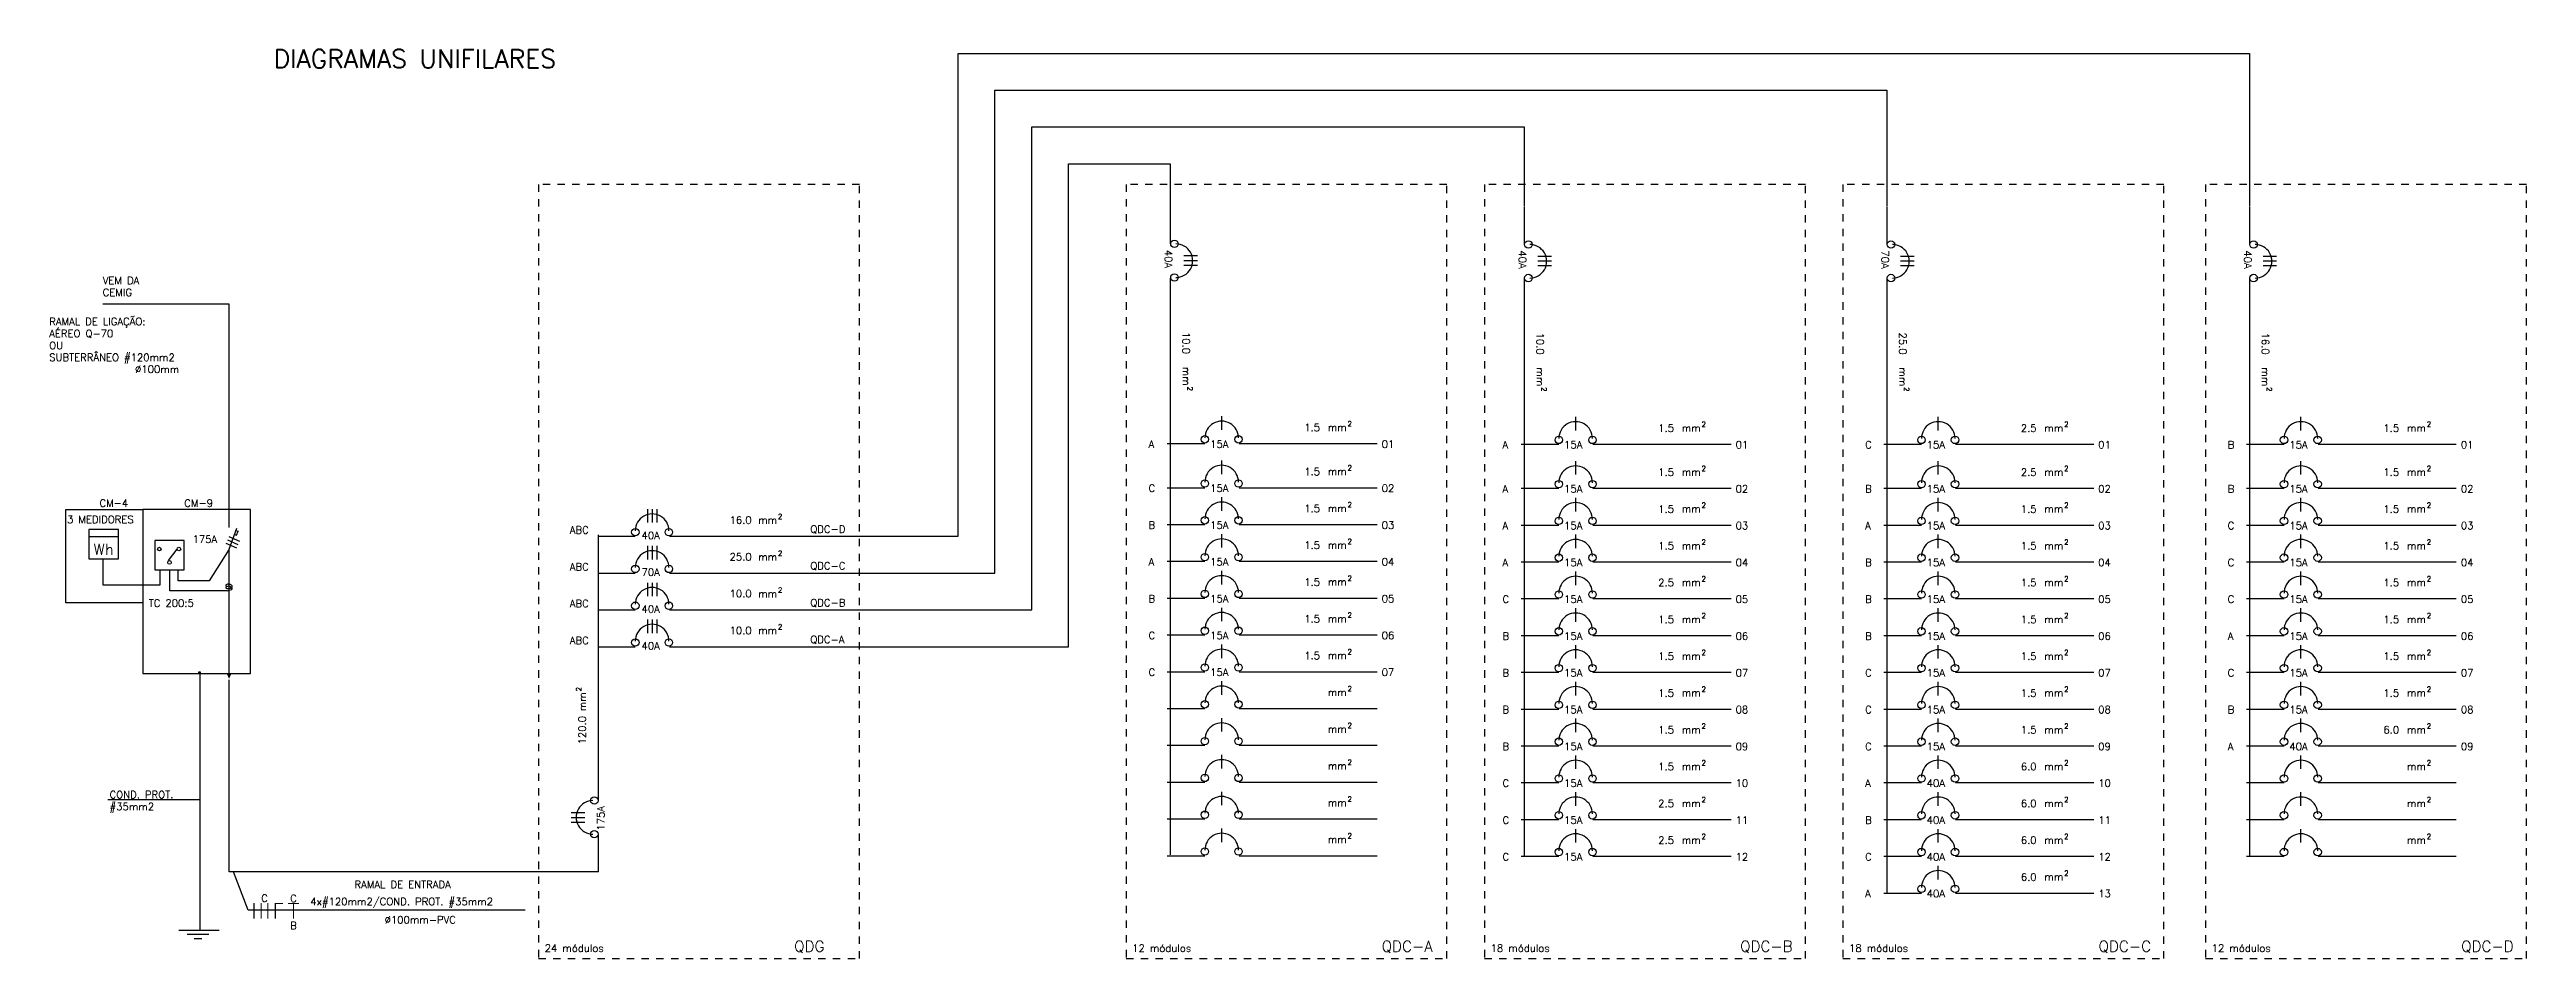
# Model space of a CAD drawing. Header units: millimetres. Extents: x 0.6 to 34.2, y -13.1 to -0.8.
import ezdxf

# ---------------------------------------------------------------- set-up
doc = ezdxf.new("R2010")
doc.units = ezdxf.units.MM
doc.header["$LTSCALE"] = 0.3
doc.linetypes.add('HIDDEN', pattern=[0.375, 0.25, -0.125])
doc.styles.add('ROMANS', font='RomanS')

msp = doc.modelspace()

# ---------------------------------------------------------------- linework, layer by layer
at = {"color": 6}
for p, q in [((12.9254, -7.4012), (12.9254, -0.8397)), ((12.9254, -0.8397), (30.4653, -0.8397)), ((30.4653, -0.8397), (30.4653, -2.9182)), ((13.4254, -7.9012), (13.4254, -1.3397)), ((13.4254, -1.3397), (25.5399, -1.3397)), ((25.5399, -1.3397), (25.5399, -2.9182)), ((13.9254, -8.4012), (13.9254, -1.8397)), ((13.9254, -1.8397), (20.6145, -1.8397)), ((20.6145, -1.8397), (20.6145, -2.9182)), ((14.4254, -8.9012), (14.4254, -2.3397)), ((14.4254, -2.3397), (15.8065, -2.3397)), ((15.8065, -2.3397), (15.8065, -2.9182)), ((15.8065, -2.9182), (15.8065, -3.4282)), ((20.6145, -2.926), (20.6145, -3.436)), ((25.5399, -2.926), (25.5399, -3.436)), ((30.4653, -2.926), (30.4653, -3.436)), ((16.176, -3.5927), (15.992, -3.5927)), ((16.176, -3.6567), (15.992, -3.6567)), ((20.984, -3.6005), (20.8, -3.6005)), ((20.984, -3.6645), (20.8, -3.6645)), ((25.9094, -3.6005), (25.7254, -3.6005)), ((25.9094, -3.6645), (25.7254, -3.6645)), ((30.8348, -3.6005), (30.6508, -3.6005)), ((30.8348, -3.6645), (30.6508, -3.6645)), ((15.8065, -3.8922), (15.8065, -5.7682)), ((16.176, -3.7207), (15.992, -3.7207)), ((20.6145, -3.9), (20.6145, -5.776)), ((20.984, -3.7285), (20.8, -3.7285)), ((25.5399, -3.9), (25.5399, -5.776)), ((25.9094, -3.7285), (25.7254, -3.7285)), ((30.4653, -3.9), (30.4653, -5.776)), ((30.8348, -3.7285), (30.6508, -3.7285)), ((3.022, -4.2471), (1.3058, -4.2471)), ((3.022, -7.0309), (3.022, -4.2471)), ((15.8065, -5.7682), (15.8065, -11.7307)), ((16.5014, -5.7715), (16.5014, -5.9555)), ((20.6145, -5.776), (20.6145, -11.7456)), ((21.3094, -5.7793), (21.3094, -5.9633)), ((25.5399, -5.776), (25.5399, -12.2457)), ((26.2348, -5.7793), (26.2348, -5.9633)), ((30.4653, -5.776), (30.4653, -11.7385)), ((31.1603, -5.7793), (31.1603, -5.9633)), ((15.7664, -6.141), (16.2764, -6.141)), ((16.5014, -6.3715), (16.5014, -6.5555)), ((16.7404, -6.141), (18.6164, -6.141)), ((20.5744, -6.1488), (21.0844, -6.1488)), ((21.3094, -6.3793), (21.3094, -6.5633)), ((21.5484, -6.1488), (23.4244, -6.1488)), ((25.4998, -6.1488), (26.0098, -6.1488)), ((26.2348, -6.3793), (26.2348, -6.5633)), ((26.4738, -6.1488), (28.3498, -6.1488)), ((30.4253, -6.1488), (30.9353, -6.1488)), ((31.1603, -6.3793), (31.1603, -6.5633)), ((31.3993, -6.1488), (33.2753, -6.1488)), ((3.022, -7.2748), (3.022, -7.0309)), ((8.7046, -7.0317), (8.7046, -7.2157)), ((8.7686, -7.0317), (8.7686, -7.2157)), ((8.8326, -7.0317), (8.8326, -7.2157)), ((15.7664, -6.741), (16.2764, -6.741)), ((16.5014, -6.8715), (16.5014, -7.0555)), ((16.7404, -6.741), (18.6164, -6.741)), ((20.5744, -6.7488), (21.0844, -6.7488)), ((21.3094, -6.8793), (21.3094, -7.0633)), ((21.5484, -6.7488), (23.4244, -6.7488)), ((25.4998, -6.7488), (26.0098, -6.7488)), ((26.2348, -6.8793), (26.2348, -7.0633)), ((26.4738, -6.7488), (28.3498, -6.7488)), ((30.4253, -6.7488), (30.9353, -6.7488)), ((31.1603, -6.8793), (31.1603, -7.0633)), ((31.3993, -6.7488), (33.2753, -6.7488)), ((8.0301, -7.4012), (8.5401, -7.4012)), ((8.0404, -9.1088), (8.0404, -7.3806)), ((9.0041, -7.4012), (10.8801, -7.4012)), ((10.8801, -7.4012), (12.9254, -7.4012)), ((15.7664, -7.241), (16.2764, -7.241)), ((16.5014, -7.3715), (16.5014, -7.5555)), ((16.7404, -7.241), (18.6164, -7.241)), ((20.5744, -7.2488), (21.0844, -7.2488)), ((21.3094, -7.3793), (21.3094, -7.5633)), ((21.5484, -7.2488), (23.4244, -7.2488)), ((25.4998, -7.2488), (26.0098, -7.2488)), ((26.2348, -7.3793), (26.2348, -7.5633)), ((26.4738, -7.2488), (28.3498, -7.2488)), ((30.4253, -7.2488), (30.9353, -7.2488)), ((31.1603, -7.3793), (31.1603, -7.5633)), ((31.3993, -7.2488), (33.2753, -7.2488)), ((3.022, -9.2798), (3.022, -7.5748)), ((8.7046, -7.5317), (8.7046, -7.7157)), ((8.7686, -7.5317), (8.7686, -7.7157)), ((8.8326, -7.5317), (8.8326, -7.7157)), ((8.0301, -7.9012), (8.5401, -7.9012)), ((8.7046, -8.0317), (8.7046, -8.2157)), ((8.7686, -8.0317), (8.7686, -8.2157)), ((8.8326, -8.0317), (8.8326, -8.2157)), ((9.0041, -7.9012), (10.8801, -7.9012)), ((10.8801, -7.9012), (13.4254, -7.9012)), ((15.7664, -7.741), (16.2764, -7.741)), ((16.5014, -7.8715), (16.5014, -8.0555)), ((16.7404, -7.741), (18.6164, -7.741)), ((20.5744, -7.7488), (21.0844, -7.7488)), ((21.3094, -7.8793), (21.3094, -8.0633)), ((21.5484, -7.7488), (23.4244, -7.7488)), ((25.4998, -7.7488), (26.0098, -7.7488)), ((26.2348, -7.8793), (26.2348, -8.0633)), ((26.4738, -7.7488), (28.3498, -7.7488)), ((30.4253, -7.7488), (30.9353, -7.7488)), ((31.1603, -7.8793), (31.1603, -8.0633)), ((31.3993, -7.7488), (33.2753, -7.7488)), ((8.0301, -8.4012), (8.5401, -8.4012)), ((9.0041, -8.4012), (10.8801, -8.4012)), ((10.8801, -8.4012), (13.9254, -8.4012)), ((15.7664, -8.241), (16.2764, -8.241)), ((16.5014, -8.3715), (16.5014, -8.5555)), ((16.7404, -8.241), (18.6164, -8.241)), ((20.5744, -8.2488), (21.0844, -8.2488)), ((21.3094, -8.3793), (21.3094, -8.5633)), ((21.5484, -8.2488), (23.4244, -8.2488)), ((25.4998, -8.2488), (26.0098, -8.2488)), ((26.2348, -8.3793), (26.2348, -8.5633)), ((26.4738, -8.2488), (28.3498, -8.2488)), ((30.4253, -8.2488), (30.9353, -8.2488)), ((31.1603, -8.3793), (31.1603, -8.5633)), ((31.3993, -8.2488), (33.2753, -8.2488)), ((8.7046, -8.5317), (8.7046, -8.7157)), ((8.7686, -8.5317), (8.7686, -8.7157)), ((8.8326, -8.5317), (8.8326, -8.7157)), ((15.7664, -8.741), (16.2764, -8.741)), ((16.7404, -8.741), (18.6164, -8.741)), ((8.0301, -8.9012), (8.5401, -8.9012)), ((9.0041, -8.9012), (10.8801, -8.9012)), ((10.8801, -8.9012), (14.4254, -8.9012)), ((16.5014, -8.8715), (16.5014, -9.0555)), ((20.5744, -8.7488), (21.0844, -8.7488)), ((21.3094, -8.8793), (21.3094, -9.0633)), ((21.5484, -8.7488), (23.4244, -8.7488)), ((25.4998, -8.7488), (26.0098, -8.7488)), ((26.2348, -8.8793), (26.2348, -9.0633)), ((26.4738, -8.7488), (28.3498, -8.7488)), ((30.4253, -8.7488), (30.9353, -8.7488)), ((31.1603, -8.8793), (31.1603, -9.0633)), ((31.3993, -8.7488), (33.2753, -8.7488)), ((3.022, -11.9588), (3.022, -9.352)), ((8.0404, -10.9848), (8.0404, -9.1088)), ((15.7664, -9.241), (16.2764, -9.241)), ((16.5014, -9.3715), (16.5014, -9.5555)), ((16.7404, -9.241), (18.6164, -9.241)), ((20.5744, -9.2488), (21.0844, -9.2488)), ((21.3094, -9.3793), (21.3094, -9.5633)), ((21.5484, -9.2488), (23.4244, -9.2488)), ((25.4998, -9.2488), (26.0098, -9.2488)), ((26.2348, -9.3793), (26.2348, -9.5633)), ((26.4738, -9.2488), (28.3498, -9.2488)), ((30.4253, -9.2488), (30.9353, -9.2488)), ((31.1603, -9.3793), (31.1603, -9.5633)), ((31.3993, -9.2488), (33.2753, -9.2488)), ((15.7664, -9.741), (16.2764, -9.741)), ((16.7404, -9.741), (18.6164, -9.741)), ((20.5744, -9.7488), (21.0844, -9.7488)), ((21.5484, -9.7488), (23.4244, -9.7488)), ((25.4998, -9.7488), (26.0098, -9.7488)), ((26.4738, -9.7488), (28.3498, -9.7488)), ((30.4253, -9.7488), (30.9353, -9.7488)), ((31.3993, -9.7488), (33.2753, -9.7488)), ((16.5014, -9.8715), (16.5014, -10.0555)), ((21.3094, -9.8793), (21.3094, -10.0633)), ((26.2348, -9.8793), (26.2348, -10.0633)), ((31.1603, -9.8793), (31.1603, -10.0633)), ((15.7664, -10.241), (16.2764, -10.241)), ((16.5014, -10.3715), (16.5014, -10.5555)), ((16.7404, -10.241), (18.6164, -10.241)), ((20.5744, -10.2488), (21.0844, -10.2488)), ((21.3094, -10.3793), (21.3094, -10.5633)), ((21.5484, -10.2488), (23.4244, -10.2488)), ((25.4998, -10.2488), (26.0098, -10.2488)), ((26.2348, -10.3793), (26.2348, -10.5633)), ((26.4738, -10.2488), (28.3498, -10.2488)), ((30.4253, -10.2488), (30.9353, -10.2488)), ((31.1603, -10.3793), (31.1603, -10.5633)), ((31.3993, -10.2488), (33.2753, -10.2488)), ((15.7664, -10.741), (16.2764, -10.741)), ((16.7404, -10.741), (18.6164, -10.741)), ((20.5744, -10.7488), (21.0844, -10.7488)), ((21.5484, -10.7488), (23.4244, -10.7488)), ((25.4998, -10.7488), (26.0098, -10.7488)), ((26.4738, -10.7488), (28.3498, -10.7488)), ((30.4253, -10.7488), (30.9353, -10.7488)), ((31.3993, -10.7488), (33.2753, -10.7488)), ((16.5014, -10.8715), (16.5014, -11.0555)), ((21.3094, -10.8793), (21.3094, -11.0633)), ((26.2348, -10.8793), (26.2348, -11.0633)), ((31.1603, -10.8793), (31.1603, -11.0633)), ((7.6709, -11.1563), (7.8549, -11.1563)), ((7.6709, -11.2203), (7.8549, -11.2203)), ((7.6709, -11.2843), (7.8549, -11.2843)), ((15.7664, -11.241), (16.2764, -11.241)), ((16.5014, -11.3715), (16.5014, -11.5555)), ((16.7404, -11.241), (18.6164, -11.241)), ((20.5744, -11.2488), (21.0844, -11.2488)), ((21.3094, -11.3793), (21.3094, -11.5633)), ((21.5484, -11.2488), (23.4244, -11.2488)), ((25.4998, -11.2488), (26.0098, -11.2488)), ((26.2348, -11.3793), (26.2348, -11.5633)), ((26.4738, -11.2488), (28.3498, -11.2488)), ((30.4253, -11.2488), (30.9353, -11.2488)), ((31.1603, -11.3793), (31.1603, -11.5633)), ((31.3993, -11.2488), (33.2753, -11.2488)), ((8.0404, -11.9588), (8.0404, -11.4488)), ((15.7664, -11.741), (16.2764, -11.741)), ((16.7404, -11.741), (18.6164, -11.741)), ((20.5744, -11.7488), (21.0844, -11.7488)), ((21.5484, -11.7488), (23.4244, -11.7488)), ((25.4998, -11.7488), (26.0098, -11.7488)), ((26.4738, -11.7488), (28.3498, -11.7488)), ((30.4253, -11.7488), (30.9353, -11.7488)), ((31.3993, -11.7488), (33.2753, -11.7488)), ((8.0404, -11.9588), (3.022, -11.9588)), ((26.2348, -11.8793), (26.2348, -12.0633)), ((25.4998, -12.2488), (26.0098, -12.2488)), ((26.4738, -12.2488), (28.3498, -12.2488))]:
    msp.add_line(p, q, dxfattribs=at)
at = {"color": 2, "linetype": 'HIDDEN'}
for p, q in [((7.2251, -2.6224), (7.2251, -13.1378)), ((11.5844, -2.6224), (7.2251, -2.6224)), ((11.5844, -13.1378), (11.5844, -2.6224)), ((15.2057, -2.6224), (15.2057, -13.1378)), ((19.565, -2.6224), (15.2057, -2.6224)), ((19.565, -13.1378), (19.565, -2.6224)), ((20.0745, -2.6224), (20.0745, -13.1378)), ((24.4338, -2.6224), (20.0745, -2.6224)), ((24.4338, -13.1378), (24.4338, -2.6224)), ((24.9433, -2.6224), (24.9433, -13.1378)), ((29.3026, -2.6224), (24.9433, -2.6224)), ((29.3026, -13.1378), (29.3026, -2.6224)), ((29.8687, -2.6224), (29.8687, -13.1378)), ((34.228, -2.6224), (29.8687, -2.6224)), ((34.228, -13.1378), (34.228, -2.6224)), ((7.2251, -13.1378), (11.5844, -13.1378)), ((15.2057, -13.1378), (19.565, -13.1378)), ((20.0745, -13.1378), (24.4338, -13.1378)), ((24.9433, -13.1378), (29.3026, -13.1378)), ((29.8687, -13.1378), (34.228, -13.1378))]:
    msp.add_line(p, q, dxfattribs=at)
for p, q in [((1.1186, -7.3081), (1.1186, -7.7081)), ((1.5186, -7.3081), (1.1186, -7.3081)), ((1.5186, -7.7081), (1.5186, -7.3081)), ((3.022, -7.5748), (3.1268, -7.293)), ((1.1186, -7.7081), (1.5186, -7.7081)), ((2.4117, -7.4577), (2.0117, -7.4577)), ((2.0117, -7.4577), (2.0117, -7.8577)), ((2.4117, -7.8577), (2.4117, -7.4577)), ((2.9793, -7.4943), (3.1216, -7.5594)), ((3.0001, -7.4488), (3.1424, -7.5139)), ((3.0208, -7.4033), (3.1632, -7.4684)), ((2.0117, -7.8577), (2.4117, -7.8577))]:
    msp.add_line(p, q)
at = {"color": 2}
for p, q in [((3.0954, -7.3774), (3.1236, -7.3878)), ((3.1164, -7.3211), (3.1445, -7.3316)), ((3.1236, -7.3878), (3.1445, -7.3316)), ((1.5186, -7.4081), (1.1186, -7.4081)), ((2.6246, -10.9845), (1.3773, -10.9845)), ((3.2838, -12.4798), (3.0841, -11.9591)), ((7.0444, -12.4798), (3.2838, -12.4798))]:
    msp.add_line(p, q, dxfattribs=at)
at = {"color": 4}
for p, q in [((1.3109, -8.067), (1.3109, -7.7073)), ((3.022, -7.5748), (2.7513, -8.0079)), ((2.08, -8.067), (1.3109, -8.067)), ((2.08, -7.8601), (2.08, -8.067)), ((2.2182, -8.1409), (2.2182, -7.8601)), ((2.3316, -8.0079), (2.3316, -7.8601)), ((2.7513, -8.0079), (2.3316, -8.0079)), ((2.9954, -8.1409), (2.2182, -8.1409))]:
    msp.add_line(p, q, dxfattribs=at)
at = {"color": 3}
for p, q in [((2.3119, -7.5743), (2.1935, -7.732)), ((2.6233, -9.2633), (2.6233, -12.7524)), ((2.339, -12.7524), (2.8886, -12.7524)), ((2.4527, -12.8091), (2.7464, -12.8091)), ((2.5475, -12.8659), (2.6517, -12.8659))]:
    msp.add_line(p, q, dxfattribs=at)
at = {"color": 2, "flags": 128}
for points in [[(1.8527, -7.0373), (1.8527, -8.3052), (0.8044, -8.3052), (0.8044, -7.0373)], [(1.8527, -7.0373), (1.8527, -9.2636), (3.3144, -9.2636), (3.3144, -7.0373)]]:
    msp.add_lwpolyline(points, close=True, dxfattribs=at)
at = {"const_width": 0.0099}
for points in [[(3.017, -7.2748, 1), (3.0269, -7.2748, 1)], [(3.017, -7.5748, 1), (3.0269, -7.5748, 1)]]:
    msp.add_lwpolyline(points, format="xyb", close=True, dxfattribs=at)
at = {"color": 4, "flags": 128}
msp.add_lwpolyline([(2.9955, -8.1412, 0.1044), (3.0253, -8.1355, 0.0296), (3.0582, -8.1235, 0.1327), (3.0645, -8.1185, 0.3454), (3.0641, -8.1066, 0.1163), (3.0384, -8.0873, 0.1034), (3.0098, -8.0813, 0.1395), (2.9888, -8.0873, 0.0576), (2.9782, -8.0956, 0.2308), (2.9771, -8.099, 0.1964), (2.9796, -8.1036, 0.084), (2.9901, -8.1094, 0.0849), (3.0021, -8.1115, 0.0419), (3.0266, -8.1094, 0.0774), (3.0542, -8.1002, 0.1581), (3.0645, -8.0899, 0.299), (3.063, -8.0768, 0.1203), (3.0384, -8.0586, 0.0926), (3.011, -8.0527, 0.122), (2.9901, -8.0573, 0.0539), (2.9798, -8.0638, 0.1398), (2.9771, -8.0677, 0.2895), (2.9791, -8.0769, 0.228), (2.9901, -8.0808)], format="xyb", dxfattribs=at)
msp.add_lwpolyline([(2.6063, -9.2494), (2.6063, -9.2605), (2.6359, -9.2605), (2.6359, -9.2494)], close=True, dxfattribs=at)
at = {"flags": 128}
msp.add_lwpolyline([(3.022, -9.271, 0.06, 0, 0), (3.022, -9.3394, 0, 0, 0)], format="xyseb", dxfattribs=at)
at = {"const_width": 0.015, "flags": 128}
for points in [[(3.3603, -12.3847), (3.3603, -12.5947)], [(3.4578, -12.3847), (3.4578, -12.5947)], [(3.5503, -12.3847), (3.5503, -12.5947)], [(3.6503, -12.3847), (3.6503, -12.5947)], [(3.6553, -12.3922), (3.7528, -12.3922)], [(3.8209, -12.3922), (3.9734, -12.3922)], [(3.8959, -12.3847), (3.8959, -12.5947)]]:
    msp.add_lwpolyline(points, dxfattribs=at)
at = {"color": 2}
for centre in [(15.8629, -3.4282), (20.6709, -3.436), (25.5964, -3.436), (30.5218, -3.436), (15.8629, -3.8847), (20.6709, -3.8925), (25.5964, -3.8925), (30.5218, -3.8925), (16.2764, -6.0845), (16.7329, -6.0845), (21.0844, -6.0923), (21.5409, -6.0923), (26.0098, -6.0923), (26.4663, -6.0923), (30.9353, -6.0923), (31.3918, -6.0923), (16.2764, -6.6845), (16.7329, -6.6845), (21.0844, -6.6923), (21.5409, -6.6923), (26.0098, -6.6923), (26.4663, -6.6923), (30.9353, -6.6923), (31.3918, -6.6923), (8.5401, -7.3448), (8.9966, -7.3448), (16.2764, -7.1845), (16.7329, -7.1845), (21.0844, -7.1923), (21.5409, -7.1923), (26.0098, -7.1923), (26.4663, -7.1923), (30.9353, -7.1923), (31.3918, -7.1923), (16.2764, -7.6845), (16.7329, -7.6845), (21.0844, -7.6923), (21.5409, -7.6923), (26.0098, -7.6923), (26.4663, -7.6923), (30.9353, -7.6923), (31.3918, -7.6923), (8.5401, -7.8448), (8.9966, -7.8448), (8.5401, -8.3448), (8.9966, -8.3448), (16.2764, -8.1845), (16.7329, -8.1845), (21.0844, -8.1923), (21.5409, -8.1923), (26.0098, -8.1923), (26.4663, -8.1923), (30.9353, -8.1923), (31.3918, -8.1923), (16.2764, -8.6845), (16.7329, -8.6845), (21.0844, -8.6923), (21.5409, -8.6923), (26.0098, -8.6923), (26.4663, -8.6923), (30.9353, -8.6923), (31.3918, -8.6923), (8.5401, -8.8448), (8.9966, -8.8448), (16.2764, -9.1845), (16.7329, -9.1845), (21.0844, -9.1923), (21.5409, -9.1923), (26.0098, -9.1923), (26.4663, -9.1923), (30.9353, -9.1923), (31.3918, -9.1923), (16.2764, -9.6845), (16.7329, -9.6845), (21.0844, -9.6923), (21.5409, -9.6923), (26.0098, -9.6923), (26.4663, -9.6923), (30.9353, -9.6923), (31.3918, -9.6923), (16.2764, -10.1845), (16.7329, -10.1845), (21.0844, -10.1923), (21.5409, -10.1923), (26.0098, -10.1923), (26.4663, -10.1923), (30.9353, -10.1923), (31.3918, -10.1923), (16.2764, -10.6845), (16.7329, -10.6845), (21.0844, -10.6923), (21.5409, -10.6923), (26.0098, -10.6923), (26.4663, -10.6923), (30.9353, -10.6923), (31.3918, -10.6923), (7.9839, -10.9923), (7.9839, -11.4488), (16.2764, -11.1845), (16.7329, -11.1845), (21.0844, -11.1923), (21.5409, -11.1923), (26.0098, -11.1923), (26.4663, -11.1923), (30.9353, -11.1923), (31.3918, -11.1923), (16.2764, -11.6845), (16.7329, -11.6845), (21.0844, -11.6923), (21.5409, -11.6923), (26.0098, -11.6923), (26.4663, -11.6923), (30.9353, -11.6923), (31.3918, -11.6923), (26.0098, -12.1923), (26.4663, -12.1923)]:
    msp.add_circle(centre, 0.0505, dxfattribs=at)
at = {"color": 3}
for centre in [(2.0751, -7.5743), (2.2132, -7.7566), (2.3415, -7.5743)]:
    msp.add_circle(centre, 0.0247, dxfattribs=at)
at = {"color": 4}
for centre, start, end in [((15.8825, -3.6567), 269.8656, 90.134), ((20.6905, -3.6645), 269.8656, 90.134), ((25.6159, -3.6645), 269.8656, 90.134), ((30.5413, -3.6645), 269.8656, 90.134), ((16.5049, -6.065), 359.8656, 180.134), ((21.3129, -6.0728), 359.8656, 180.134), ((26.2383, -6.0728), 359.8656, 180.134), ((31.1638, -6.0728), 359.8656, 180.134), ((16.5049, -6.665), 359.8656, 180.134), ((21.3129, -6.6728), 359.8656, 180.134), ((26.2383, -6.6728), 359.8656, 180.134), ((31.1638, -6.6728), 359.8656, 180.134), ((16.5049, -7.165), 359.8656, 180.134), ((21.3129, -7.1728), 359.8656, 180.134), ((26.2383, -7.1728), 359.8656, 180.134), ((31.1638, -7.1728), 359.8656, 180.134), ((8.7686, -7.3252), 359.8656, 180.134), ((8.7686, -7.8252), 359.8656, 180.134), ((16.5049, -7.665), 359.8656, 180.134), ((21.3129, -7.6728), 359.8656, 180.134), ((26.2383, -7.6728), 359.8656, 180.134), ((31.1638, -7.6728), 359.8656, 180.134), ((16.5049, -8.165), 359.8656, 180.134), ((21.3129, -8.1728), 359.8656, 180.134), ((26.2383, -8.1728), 359.8656, 180.134), ((31.1638, -8.1728), 359.8656, 180.134), ((8.7686, -8.3252), 359.8656, 180.134), ((8.7686, -8.8252), 359.8656, 180.134), ((16.5049, -8.665), 359.8656, 180.134), ((21.3129, -8.6728), 359.8656, 180.134), ((26.2383, -8.6728), 359.8656, 180.134), ((31.1638, -8.6728), 359.8656, 180.134), ((16.5049, -9.165), 359.8656, 180.134), ((21.3129, -9.1728), 359.8656, 180.134), ((26.2383, -9.1728), 359.8656, 180.134), ((31.1638, -9.1728), 359.8656, 180.134), ((16.5049, -9.665), 359.8656, 180.134), ((21.3129, -9.6728), 359.8656, 180.134), ((26.2383, -9.6728), 359.8656, 180.134), ((31.1638, -9.6728), 359.8656, 180.134), ((16.5049, -10.165), 359.8656, 180.134), ((21.3129, -10.1728), 359.8656, 180.134), ((26.2383, -10.1728), 359.8656, 180.134), ((31.1638, -10.1728), 359.8656, 180.134), ((16.5049, -10.665), 359.8656, 180.134), ((21.3129, -10.6728), 359.8656, 180.134), ((26.2383, -10.6728), 359.8656, 180.134), ((31.1638, -10.6728), 359.8656, 180.134), ((7.9644, -11.2203), 89.8656, 270.134), ((16.5049, -11.165), 359.8656, 180.134), ((21.3129, -11.1728), 359.8656, 180.134), ((26.2383, -11.1728), 359.8656, 180.134), ((31.1638, -11.1728), 359.8656, 180.134), ((16.5049, -11.665), 359.8656, 180.134), ((21.3129, -11.6728), 359.8656, 180.134), ((26.2383, -11.6728), 359.8656, 180.134), ((31.1638, -11.6728), 359.8656, 180.134), ((26.2383, -12.1728), 359.8656, 180.134)]:
    msp.add_arc(centre, 0.2283, start, end, dxfattribs=at)

# ---------------------------------------------------------------- texts
at = {"color": 6, "style": 'ROMANS'}
msp.add_text('DIAGRAMAS UNIFILARES', height=0.25, dxfattribs=at).set_placement((3.6267, -1.0376))
at = {"color": 2, "style": 'ROMANS'}
for s, height, rotation, p in [('40A', 0.1, 270, (15.7329, -3.5088)), ('40A', 0.1, 270, (20.5409, -3.5165)), ('70A', 0.1, 270, (25.4663, -3.5165)), ('40A', 0.1, 270, (30.3918, -3.5165)), ('10.0', 0.1, 270, (15.9725, -4.6252)), ('10.0', 0.1, 270, (20.7805, -4.633)), ('25.0', 0.1, 270, (25.7059, -4.633)), ('16.0', 0.1, 270, (30.6313, -4.633)), ('mm', 0.1, 270, (15.9764, -5.0982)), ('2', 0.07, 270, (16.0407, -5.3665)), ('mm', 0.1, 270, (20.7844, -5.106)), ('mm', 0.1, 270, (25.7099, -5.106)), ('mm', 0.1, 270, (30.6353, -5.106)), ('2', 0.07, 270, (20.8487, -5.3743)), ('2', 0.07, 270, (25.7741, -5.3743)), ('2', 0.07, 270, (30.6996, -5.3743)), ('2', 0.07, 90, (7.8061, -9.5105)), ('mm', 0.1, 90, (7.8704, -9.7788)), ('120.0', 0.1, 90, (7.8689, -10.2295)), ('175A', 0.1, 90, (8.1206, -11.4011))]:
    msp.add_text(s, height=height, rotation=rotation, dxfattribs=at).set_placement(p)
for s, height, p in [('VEM DA', 0.1, (1.3058, -3.9753)), ('CEMIG', 0.1, (1.3058, -4.1372)), ('AÉREO Q-70', 0.1, (0.5794, -4.6962)), ('RAMAL DE LIGAÇÃO:', 0.1, (0.5794, -4.5343)), ('OU', 0.1, (0.5794, -4.8581)), ('SUBTERRÂNEO #120mm2', 0.1, (0.5794, -5.02)), ('%%C100mm', 0.1, (1.7452, -5.1819)), ('1.5', 0.1, (17.6261, -5.9733)), ('mm', 0.1, (17.9464, -5.971)), ('2', 0.07, (18.2147, -5.9068)), ('1.5', 0.1, (22.4341, -5.9811)), ('mm', 0.1, (22.7544, -5.9788)), ('2', 0.07, (23.0227, -5.9145)), ('2.5', 0.1, (27.3595, -5.9811)), ('mm', 0.1, (27.6798, -5.9788)), ('2', 0.07, (27.9481, -5.9145)), ('1.5', 0.1, (32.285, -5.9811)), ('mm', 0.1, (32.6053, -5.9788)), ('2', 0.07, (32.8735, -5.9145)), ('A', 0.1, (15.5113, -6.1992)), ('15A', 0.1, (16.3482, -6.1992)), ('01', 0.1, (18.6779, -6.1992)), ('A', 0.1, (20.3193, -6.207)), ('15A', 0.1, (21.1562, -6.207)), ('01', 0.1, (23.4859, -6.207)), ('C', 0.1, (25.2447, -6.207)), ('15A', 0.1, (26.0816, -6.207)), ('01', 0.1, (28.4113, -6.207)), ('B', 0.1, (30.1701, -6.207)), ('15A', 0.1, (31.007, -6.207)), ('01', 0.1, (33.3367, -6.207)), ('C', 0.1, (15.5113, -6.7992)), ('15A', 0.1, (16.3482, -6.7992)), ('1.5', 0.1, (17.6261, -6.5733)), ('mm', 0.1, (17.9464, -6.571)), ('2', 0.07, (18.2147, -6.5068)), ('02', 0.1, (18.6779, -6.7992)), ('A', 0.1, (20.3193, -6.807)), ('15A', 0.1, (21.1562, -6.807)), ('1.5', 0.1, (22.4341, -6.5811)), ('mm', 0.1, (22.7544, -6.5788)), ('2', 0.07, (23.0227, -6.5145)), ('02', 0.1, (23.4859, -6.807)), ('B', 0.1, (25.2447, -6.807)), ('15A', 0.1, (26.0816, -6.807)), ('2.5', 0.1, (27.3595, -6.5811)), ('mm', 0.1, (27.6798, -6.5788)), ('2', 0.07, (27.9481, -6.5145)), ('02', 0.1, (28.4113, -6.807)), ('B', 0.1, (30.1701, -6.807)), ('15A', 0.1, (31.007, -6.807)), ('1.5', 0.1, (32.285, -6.5811)), ('mm', 0.1, (32.6053, -6.5788)), ('2', 0.07, (32.8735, -6.5145)), ('02', 0.1, (33.3367, -6.807)), ('1.5', 0.1, (17.6261, -7.0733)), ('mm', 0.1, (17.9464, -7.071)), ('2', 0.07, (18.2147, -7.0068)), ('1.5', 0.1, (22.4341, -7.0811)), ('mm', 0.1, (22.7544, -7.0788)), ('2', 0.07, (23.0227, -7.0145)), ('1.5', 0.1, (27.3595, -7.0811)), ('mm', 0.1, (27.6798, -7.0788)), ('2', 0.07, (27.9481, -7.0145)), ('1.5', 0.1, (32.285, -7.0811)), ('mm', 0.1, (32.6053, -7.0788)), ('2', 0.07, (32.8735, -7.0145)), ('ABC', 0.1, (7.6506, -7.3658)), ('40A', 0.1, (8.6247, -7.4397)), ('16.0', 0.1, (9.8207, -7.2303)), ('mm', 0.1, (10.2101, -7.2313)), ('2', 0.07, (10.4783, -7.167)), ('QDC-D', 0.1, (10.918, -7.3535)), ('B', 0.1, (15.5113, -7.2992)), ('15A', 0.1, (16.3482, -7.2992)), ('03', 0.1, (18.6779, -7.2992)), ('A', 0.1, (20.3193, -7.307)), ('15A', 0.1, (21.1562, -7.307)), ('03', 0.1, (23.4859, -7.307)), ('A', 0.1, (25.2447, -7.307)), ('15A', 0.1, (26.0816, -7.307)), ('03', 0.1, (28.4113, -7.307)), ('C', 0.1, (30.1701, -7.307)), ('15A', 0.1, (31.007, -7.307)), ('03', 0.1, (33.3367, -7.307)), ('Wh', 0.15, (1.1807, -7.6551)), ('25.0', 0.1, (9.8207, -7.7303)), ('mm', 0.1, (10.2101, -7.7313)), ('2', 0.07, (10.4783, -7.667)), ('A', 0.1, (15.5113, -7.7992)), ('15A', 0.1, (16.3482, -7.7992)), ('1.5', 0.1, (17.6261, -7.5733)), ('mm', 0.1, (17.9464, -7.571)), ('2', 0.07, (18.2147, -7.5068)), ('04', 0.1, (18.6779, -7.7992)), ('A', 0.1, (20.3193, -7.807)), ('15A', 0.1, (21.1562, -7.807)), ('1.5', 0.1, (22.4341, -7.5811)), ('mm', 0.1, (22.7544, -7.5788)), ('2', 0.07, (23.0227, -7.5145)), ('04', 0.1, (23.4859, -7.807)), ('B', 0.1, (25.2447, -7.807)), ('15A', 0.1, (26.0816, -7.807)), ('1.5', 0.1, (27.3595, -7.5811)), ('mm', 0.1, (27.6798, -7.5788)), ('2', 0.07, (27.9481, -7.5145)), ('04', 0.1, (28.4113, -7.807)), ('C', 0.1, (30.1701, -7.807)), ('15A', 0.1, (31.007, -7.807)), ('1.5', 0.1, (32.285, -7.5811)), ('mm', 0.1, (32.6053, -7.5788)), ('2', 0.07, (32.8735, -7.5145)), ('04', 0.1, (33.3367, -7.807)), ('ABC', 0.1, (7.6506, -7.8658)), ('70A', 0.1, (8.6247, -7.9397)), ('QDC-C', 0.1, (10.918, -7.8535)), ('1.5', 0.1, (17.6261, -8.0733)), ('mm', 0.1, (17.9464, -8.071)), ('2', 0.07, (18.2147, -8.0068)), ('2.5', 0.1, (22.4341, -8.0811)), ('mm', 0.1, (22.7544, -8.0788)), ('2', 0.07, (23.0227, -8.0145)), ('1.5', 0.1, (27.3595, -8.0811)), ('mm', 0.1, (27.6798, -8.0788)), ('2', 0.07, (27.9481, -8.0145)), ('1.5', 0.1, (32.285, -8.0811)), ('mm', 0.1, (32.6053, -8.0788)), ('2', 0.07, (32.8735, -8.0145)), ('ABC', 0.1, (7.6506, -8.3658)), ('40A', 0.1, (8.6247, -8.4397)), ('10.0', 0.1, (9.8207, -8.2303)), ('mm', 0.1, (10.2101, -8.2313)), ('2', 0.07, (10.4783, -8.167)), ('QDC-B', 0.1, (10.918, -8.3535)), ('B', 0.1, (15.5113, -8.2992)), ('15A', 0.1, (16.3482, -8.2992)), ('05', 0.1, (18.6779, -8.2992)), ('C', 0.1, (20.3193, -8.307)), ('15A', 0.1, (21.1562, -8.307)), ('05', 0.1, (23.4859, -8.307)), ('B', 0.1, (25.2447, -8.307)), ('15A', 0.1, (26.0816, -8.307)), ('05', 0.1, (28.4113, -8.307)), ('C', 0.1, (30.1701, -8.307)), ('15A', 0.1, (31.007, -8.307)), ('05', 0.1, (33.3367, -8.307)), ('10.0', 0.1, (9.8207, -8.7303)), ('mm', 0.1, (10.2101, -8.7313)), ('2', 0.07, (10.4783, -8.667)), ('C', 0.1, (15.5113, -8.7992)), ('15A', 0.1, (16.3482, -8.7992)), ('1.5', 0.1, (17.6261, -8.5733)), ('mm', 0.1, (17.9464, -8.571)), ('2', 0.07, (18.2147, -8.5068)), ('06', 0.1, (18.6779, -8.7992)), ('B', 0.1, (20.3193, -8.807)), ('15A', 0.1, (21.1562, -8.807)), ('1.5', 0.1, (22.4341, -8.5811)), ('mm', 0.1, (22.7544, -8.5788)), ('2', 0.07, (23.0227, -8.5145)), ('06', 0.1, (23.4859, -8.807)), ('B', 0.1, (25.2447, -8.807)), ('15A', 0.1, (26.0816, -8.807)), ('1.5', 0.1, (27.3595, -8.5811)), ('mm', 0.1, (27.6798, -8.5788)), ('2', 0.07, (27.9481, -8.5145)), ('06', 0.1, (28.4113, -8.807)), ('A', 0.1, (30.1701, -8.807)), ('15A', 0.1, (31.007, -8.807)), ('1.5', 0.1, (32.285, -8.5811)), ('mm', 0.1, (32.6053, -8.5788)), ('2', 0.07, (32.8735, -8.5145)), ('06', 0.1, (33.3367, -8.807)), ('ABC', 0.1, (7.6506, -8.8658)), ('40A', 0.1, (8.6247, -8.9397)), ('QDC-A', 0.1, (10.918, -8.8535)), ('1.5', 0.1, (17.6261, -9.0733)), ('mm', 0.1, (17.9464, -9.071)), ('2', 0.07, (18.2147, -9.0068)), ('1.5', 0.1, (22.4341, -9.0811)), ('mm', 0.1, (22.7544, -9.0788)), ('2', 0.07, (23.0227, -9.0145)), ('1.5', 0.1, (27.3595, -9.0811)), ('mm', 0.1, (27.6798, -9.0788)), ('2', 0.07, (27.9481, -9.0145)), ('1.5', 0.1, (32.285, -9.0811)), ('mm', 0.1, (32.6053, -9.0788)), ('2', 0.07, (32.8735, -9.0145)), ('C', 0.1, (15.5113, -9.2992)), ('15A', 0.1, (16.3482, -9.2992)), ('07', 0.1, (18.6779, -9.2992)), ('B', 0.1, (20.3193, -9.307)), ('15A', 0.1, (21.1562, -9.307)), ('07', 0.1, (23.4859, -9.307)), ('C', 0.1, (25.2447, -9.307)), ('15A', 0.1, (26.0816, -9.307)), ('07', 0.1, (28.4113, -9.307)), ('C', 0.1, (30.1701, -9.307)), ('15A', 0.1, (31.007, -9.307)), ('07', 0.1, (33.3367, -9.307)), ('mm', 0.1, (17.9464, -9.571)), ('2', 0.07, (18.2147, -9.5068)), ('B', 0.1, (20.3193, -9.807)), ('15A', 0.1, (21.1562, -9.807)), ('1.5', 0.1, (22.4341, -9.5811)), ('mm', 0.1, (22.7544, -9.5788)), ('2', 0.07, (23.0227, -9.5145)), ('08', 0.1, (23.4859, -9.807)), ('C', 0.1, (25.2447, -9.807)), ('15A', 0.1, (26.0816, -9.807)), ('1.5', 0.1, (27.3595, -9.5811)), ('mm', 0.1, (27.6798, -9.5788)), ('2', 0.07, (27.9481, -9.5145)), ('08', 0.1, (28.4113, -9.807)), ('B', 0.1, (30.1701, -9.807)), ('15A', 0.1, (31.007, -9.807)), ('1.5', 0.1, (32.285, -9.5811)), ('mm', 0.1, (32.6053, -9.5788)), ('2', 0.07, (32.8735, -9.5145)), ('08', 0.1, (33.3367, -9.807)), ('mm', 0.1, (17.9464, -10.071)), ('2', 0.07, (18.2147, -10.0068)), ('1.5', 0.1, (22.4341, -10.0811)), ('mm', 0.1, (22.7544, -10.0788)), ('2', 0.07, (23.0227, -10.0145)), ('1.5', 0.1, (27.3595, -10.0811)), ('mm', 0.1, (27.6798, -10.0788)), ('2', 0.07, (27.9481, -10.0145)), ('6.0', 0.1, (32.285, -10.0811)), ('mm', 0.1, (32.6053, -10.0788)), ('2', 0.07, (32.8735, -10.0145)), ('B', 0.1, (20.3193, -10.307)), ('15A', 0.1, (21.1562, -10.307)), ('09', 0.1, (23.4859, -10.307)), ('C', 0.1, (25.2447, -10.307)), ('15A', 0.1, (26.0816, -10.307)), ('09', 0.1, (28.4113, -10.307)), ('A', 0.1, (30.1701, -10.307)), ('40A', 0.1, (31.007, -10.307)), ('09', 0.1, (33.3367, -10.307)), ('mm', 0.1, (17.9464, -10.571)), ('2', 0.07, (18.2147, -10.5068)), ('C', 0.1, (20.3193, -10.807)), ('15A', 0.1, (21.1562, -10.807)), ('1.5', 0.1, (22.4341, -10.5811)), ('mm', 0.1, (22.7544, -10.5788)), ('2', 0.07, (23.0227, -10.5145)), ('10', 0.1, (23.4859, -10.807)), ('A', 0.1, (25.2447, -10.807)), ('40A', 0.1, (26.0816, -10.807)), ('6.0', 0.1, (27.3595, -10.5811)), ('mm', 0.1, (27.6798, -10.5788)), ('2', 0.07, (27.9481, -10.5145)), ('10', 0.1, (28.4113, -10.807)), ('mm', 0.1, (32.6053, -10.5788)), ('2', 0.07, (32.8735, -10.5145)), ('COND. PROT.', 0.1, (1.3998, -10.9621)), ('#35mm2', 0.1, (1.3998, -11.124)), ('mm', 0.1, (17.9464, -11.071)), ('2', 0.07, (18.2147, -11.0068)), ('2.5', 0.1, (22.4341, -11.0811)), ('mm', 0.1, (22.7544, -11.0788)), ('2', 0.07, (23.0227, -11.0145)), ('6.0', 0.1, (27.3595, -11.0811)), ('mm', 0.1, (27.6798, -11.0788)), ('2', 0.07, (27.9481, -11.0145)), ('mm', 0.1, (32.6053, -11.0788)), ('2', 0.07, (32.8735, -11.0145)), ('2', 0.07, (18.2147, -11.5068)), ('C', 0.1, (20.3193, -11.307)), ('15A', 0.1, (21.1562, -11.307)), ('11', 0.1, (23.4859, -11.307)), ('B', 0.1, (25.2447, -11.307)), ('40A', 0.1, (26.0816, -11.307)), ('11', 0.1, (28.4113, -11.307)), ('mm', 0.1, (17.9464, -11.571)), ('C', 0.1, (20.3193, -11.807)), ('15A', 0.1, (21.1562, -11.807)), ('2.5', 0.1, (22.4341, -11.5811)), ('mm', 0.1, (22.7544, -11.5788)), ('2', 0.07, (23.0227, -11.5145)), ('12', 0.1, (23.4859, -11.807)), ('C', 0.1, (25.2447, -11.807)), ('40A', 0.1, (26.0816, -11.807)), ('6.0', 0.1, (27.3595, -11.5811)), ('mm', 0.1, (27.6798, -11.5788)), ('2', 0.07, (27.9481, -11.5145)), ('12', 0.1, (28.4113, -11.807)), ('mm', 0.1, (32.6053, -11.5788)), ('2', 0.07, (32.8735, -11.5145)), ('RAMAL DE ENTRADA', 0.1, (4.7262, -12.1821)), ('6.0', 0.1, (27.3595, -12.0811)), ('mm', 0.1, (27.6798, -12.0788)), ('2', 0.07, (27.9481, -12.0145)), ('4x#120mm2/COND. PROT. #35mm2', 0.1, (4.1257, -12.4147)), ('A', 0.1, (25.2447, -12.307)), ('40A', 0.1, (26.0816, -12.307)), ('13', 0.1, (28.4113, -12.307)), ('%%C100mm-PVC', 0.1, (5.1348, -12.6624)), ('24 módulos', 0.1, (7.3089, -13.0479)), ('12 módulos', 0.1, (15.2895, -13.0479)), ('18 módulos', 0.1, (20.1583, -13.0479)), ('18 módulos', 0.1, (25.0271, -13.0479)), ('12 módulos', 0.1, (29.9525, -13.0479))]:
    msp.add_text(s, height=height, dxfattribs=at).set_placement(p)
at = {"style": 'ROMANS'}
for s, p in [('CM-4', (1.262, -7.001)), ('CM-9', (2.4136, -7.001)), ('3 MEDIDORES', (0.8214, -7.2223)), ('175A', (2.5263, -7.4915)), ('TC 200:5', (1.9306, -8.3586))]:
    msp.add_text(s, height=0.1, dxfattribs=at).set_placement(p)
at = {"color": 4, "style": 'ROMANS'}
for s, p in [('QDG', (10.6976, -13.0474)), ('QDC-A', (18.6782, -13.0474)), ('QDC-B', (23.547, -13.0474)), ('QDC-C', (28.4158, -13.0474)), ('QDC-D', (33.3412, -13.0474))]:
    msp.add_text(s, height=0.15, dxfattribs=at).set_placement(p)
at = {"style": 'ROMANS'}
for tag, p in [('C', (3.4578, -12.3697)), ('B', (3.8513, -12.7405))]:
    msp.add_attdef(tag, p, '', height=0.1, dxfattribs=at)
at = {"style": 'ROMANS', "flags": 1}
msp.add_attdef('C', (3.8513, -12.3714), '', height=0.1, dxfattribs=at)

doc.saveas('drawing.dxf')
